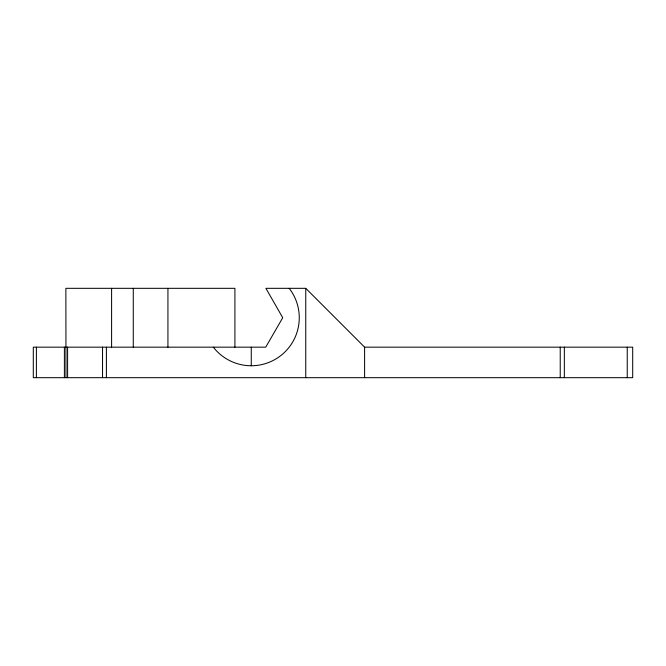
<?xml version="1.0" encoding="UTF-8"?>
<svg xmlns="http://www.w3.org/2000/svg" width="666" height="666" viewBox="0 0 666 666"><rect width="100%" height="100%" fill="white"/><g stroke="black" fill="none" stroke-linecap="round" stroke-linejoin="round"><path stroke-width="1" d="M251.265 347.169L251.265 365.751M305.752 288.32L265.909 288.32L282.725 317.74L265.734 347.169L33.3 347.169L33.3 377.68L632.7 377.68L632.7 347.169L364.602 347.169L305.752 288.32L305.752 377.68M627.247 347.169L627.247 377.68M564.343 347.169L564.343 377.68M560.231 347.169L560.231 377.68M364.602 347.169L364.602 377.68M234.915 347.169L234.915 288.32L65.867 288.32L65.992 377.68M167.932 288.32L167.932 347.169M133.275 288.32L133.275 347.169M111.597 288.32L111.597 347.169M106.394 347.169L106.394 377.68M102.539 347.169L102.539 377.68M67.591 347.169L67.591 377.68M64.402 347.169L64.402 377.68M36.389 347.169L36.389 377.68M289.194 288.32A48.01 48.01 0 0 1 280.686 355.677A48.01 48.01 0 0 1 213.328 347.169"/></g></svg>
